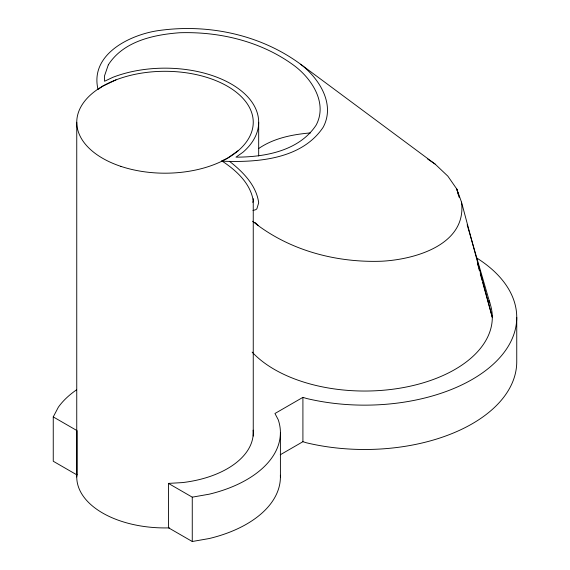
<?xml version="1.0" encoding="UTF-8"?>
<svg xmlns="http://www.w3.org/2000/svg" width="570" height="570" viewBox="0 0 570 570"><rect width="100%" height="100%" fill="white"/><g stroke="black" fill="none" stroke-linecap="round" stroke-linejoin="round"><path stroke-width="0.85" d="M252.767 202.364L253.251 200.754C250.444 183.198 236.058 170.181 221.83 160.911L227.402 158.275L238.374 150.551M53.252 416.905L77.085 430.664L77.085 475.002L53.252 461.244L53.252 416.905L58.382 407.144A115.404 66.626 0 0 1 76.515 389.866M258.752 148.485C273.857 138.118 292.56 134.442 310.55 132.903M476.955 258.146A152.062 87.794 0 0 1 489.181 367.764A152.062 87.794 0 0 1 306.496 398.466L302.912 397.361L274.954 413.499L278.189 419.641A115.404 66.626 0 0 1 209.162 494.197L192.261 497.161L168.428 483.396L168.428 527.742L192.261 541.5L209.162 538.543A115.404 66.626 0 0 0 280.362 475.245M280.248 454.789L302.912 441.7L306.496 442.805A152.062 87.794 0 0 0 516.748 361.694L516.748 317.355M115.974 79.886L102.6 86.22L98.026 89.433C89.768 55.005 128.371 35.554 156.486 30.894C206.283 23.213 259.842 34.093 300.647 64.26L435.053 164.032L447.87 176.18L456.798 189.041L461.501 202.115L492.309 317.355L482.605 282.278M252.973 210.515L255.823 209.66L256.878 208.791L258.68 202.806C256.4 185.243 242.792 171.705 229.482 161.324M168.428 483.396L182.215 482.612A88.25 50.951 0 0 0 253.144 430.151M221.83 160.911L224.993 161.289C259.5 162.407 302.278 158.645 323.233 127.16C335.509 103.947 319.115 78.453 300.647 64.26M427.678 159.051L435.053 164.032M252.581 221.274C288.605 250.294 335.78 262.834 381.565 261.224C414.711 259.578 467.022 244.836 461.501 202.115M255.018 222.428L258.224 225.464M459.27 197.541L456.798 189.041L458.693 195.881M467.158 224.751L489.858 302.976M477.396 263.461L478.102 266.026M478.579 267.736L479.292 270.308M480.232 273.728L482.127 280.568M302.912 397.361L302.912 441.7M280.404 432.644L280.404 476.983M258.68 122.251L258.68 155.988M253.251 198.709L253.251 436.086M192.261 497.161L192.261 541.5M76.751 122.251L76.751 476.983M488.974 300.632A127.623 73.68 0 0 1 409.63 386.318A127.623 73.68 0 0 1 252.132 352.089M169.418 527.87A88.25 50.951 0 0 1 76.857 474.497M108.314 64.845L104.438 76.102L104.552 81.254L112.953 77.278A93.679 54.086 0 0 1 231.242 84.004A93.679 54.086 0 0 1 242.891 152.297L235.994 157.149C264.936 157.142 299.051 150.993 316.151 125.108C327.636 103.377 312.296 79.508 295.004 66.22C262.15 41.596 220.162 31.443 179.536 32.747C153.423 34.727 123.419 41.247 108.314 64.845M120.876 166.369A88.25 50.951 0 0 0 253.251 122.251A88.25 50.951 0 0 0 120.876 78.126A88.25 50.951 0 0 0 120.876 166.369"/></g></svg>
